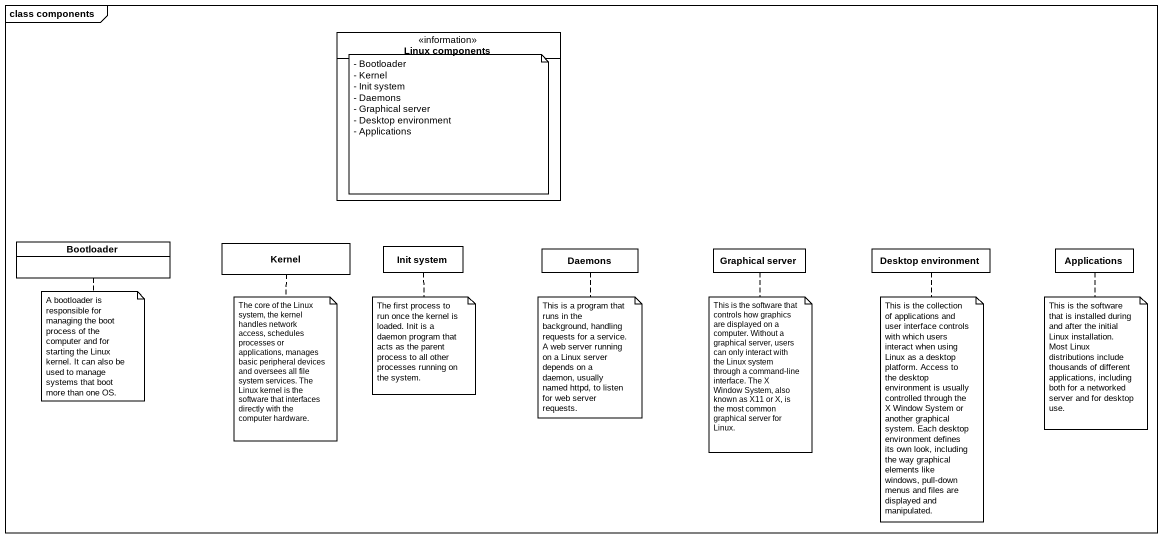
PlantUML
@startuml
mainframe class components
hide circle
hide empty members
class "Linux components" as Linux_components <<information>>
class Bootloader
class Kernel
class "Init system" as Init_system
class Daemons
class "Graphical server" as Graphical_server
class "Desktop environment" as Desktop_environment
class Applications
note as N1
  - Bootloader
  - Kernel
  - Init system
  - Daemons
  - Graphical server
  - Desktop environment
  - Applications
end note
note bottom of Bootloader : A bootloader is responsible for managing the boot process of the computer and for starting the Linux kernel. It can also be used to manage systems that boot more than one OS.
note bottom of Kernel : The core of the Linux system, the kernel handles network access, schedules processes or applications, manages basic peripheral devices and oversees all file system services. The Linux kernel is the software that interfaces directly with the computer hardware.
note bottom of Init_system : The first process to run once the kernel is loaded. Init is a daemon program that acts as the parent process to all other processes running on the system.
note bottom of Daemons : This is a program that runs in the background, handling requests for a service. A web server running on a Linux server depends on a daemon, usually named httpd, to listen for web server requests.
note bottom of Graphical_server : This is the software that controls how graphics are displayed on a computer. Without a graphical server, users can only interact with the Linux system through a command-line interface. The X Window System, also known as X11 or X, is the most common graphical server for Linux.
note bottom of Desktop_environment : This is the collection of applications and user interface controls with which users interact when using Linux as a desktop platform. Access to the desktop environment is usually controlled through the X Window System or another graphical system. Each desktop environment defines its own look, including the way graphical elements like windows, pull-down menus and files are displayed and manipulated.
note bottom of Applications : This is the software that is installed during and after the initial Linux installation. Most Linux distributions include thousands of different applications, including both for a networked server and for desktop use.
@enduml
